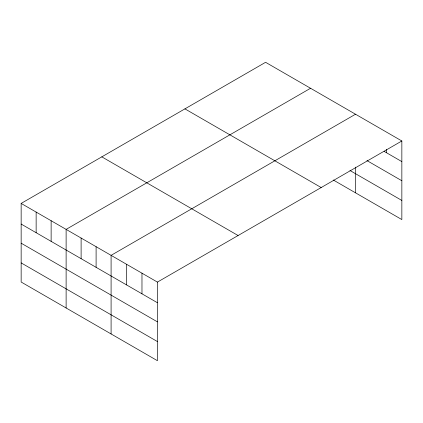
<?xml version="1.0" encoding="UTF-8"?>
<svg xmlns="http://www.w3.org/2000/svg" width="423" height="423" viewBox="0 0 423 423"><rect width="100%" height="100%" fill="white"/><g stroke="black" fill="none" stroke-linecap="round" stroke-linejoin="round"><path stroke-width="0.63" d="M21.15 203.421L157.419 282.099L157.419 360.697L21.15 282.025L21.15 203.421L265.581 62.303L401.85 140.975L401.85 219.579L333.308 180.008M310.551 88.264L66.12 229.382L66.12 307.986M355.516 114.226L111.09 255.349L111.09 333.948M157.419 282.099L401.85 140.975M384.116 151.371L401.85 161.607M366.958 160.592L401.85 180.737M349.964 170.495L401.85 200.449M184.92 108.87L321.189 187.548M101.811 156.854L238.08 235.526M21.15 224.053L157.419 302.731M21.15 243.183L157.419 321.861M21.15 262.894L157.419 341.567M386.405 149.467L386.405 152.692M355.516 167.127L355.516 192.83M141.975 273.179L141.975 293.811M126.535 264.264L126.535 284.896M96.1 246.694L96.1 267.325M81.11 238.038L81.11 258.67M51.13 220.732L51.13 241.364M36.14 212.076L36.14 232.708"/></g></svg>
